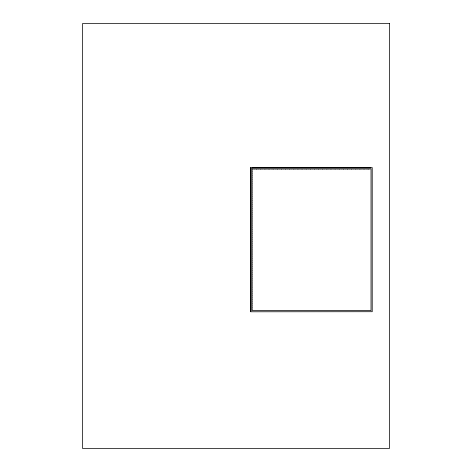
<?xml version="1.0" encoding="UTF-8"?>
<svg xmlns="http://www.w3.org/2000/svg" width="472" height="472" viewBox="0 0 472 472"><rect width="100%" height="100%" fill="white"/><g stroke="black" fill="none" stroke-linecap="round" stroke-linejoin="round"><path stroke-width="0.35" stroke-dasharray="2.36 1.77" d="M252.544 309.921L252.544 169.377L252.614 309.856M370.243 169.348L252.514 169.442L370.313 169.377"/><path stroke-width="0.71" d="M250.715 311.709L250.715 167.589L372.219 167.589L372.219 311.709L250.715 311.78L250.715 167.519M370.313 167.519L252.544 167.519M251.824 168.675L251.824 310.623L371.033 310.623L371.033 168.675L251.824 168.675M389.512 23.6L82.488 23.6L82.488 448.4L389.512 448.4L389.512 23.6"/></g></svg>
